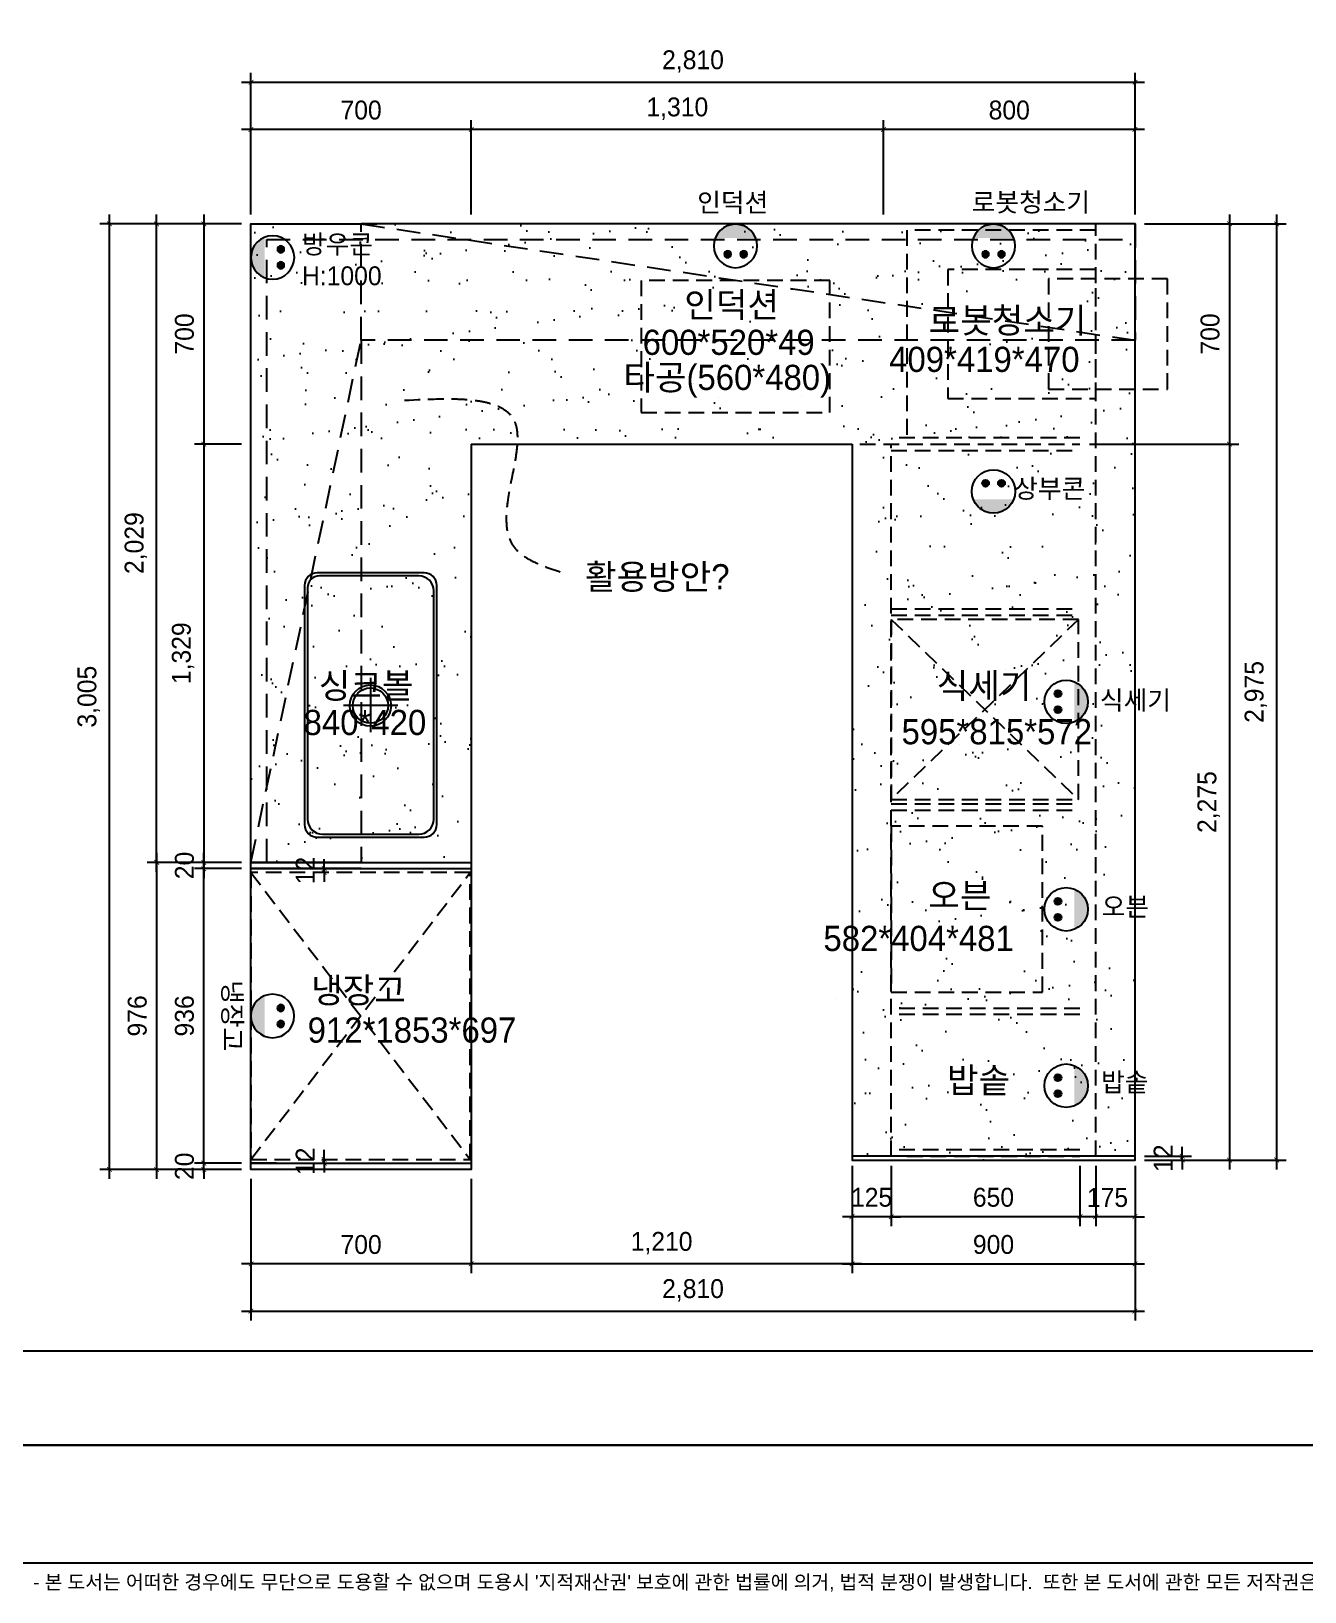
# Model space of a CAD drawing. Header units: inches. Extents: x 4138 to 127072, y -26315 to 43858.
# Drawn here: x 111269 to 115317, y 33093 to 38052 of the extents above; entities that cross this region are included whole.
import ezdxf
from ezdxf.enums import TextEntityAlignment as Align

# ---------------------------------------------------------------- set-up
doc = ezdxf.new("R2010")
doc.units = ezdxf.units.IN
doc.header["$LTSCALE"] = 50
doc.header["$MEASUREMENT"] = 0
doc.linetypes.add('DASHEDX2', pattern=[1.5, 1, -0.5])
doc.linetypes.add('HID', pattern=[2.3, 1.5, -0.8])
for name, color, linetype in [('0-SHEET', 7, 'Continuous'), ('03-WAL NEW', 3, 'Continuous'), ('04_FUR', 6, 'Continuous'), ('06-FUR', 6, 'Continuous'), ('06-LIGHT', 4, 'Continuous'), ('07-DIM WAL', 5, 'Continuous'), ('CO-FURB-DN', 9, 'Continuous'), ('F-SYM', 7, 'Continuous'), ('FORM(YOURNAME)-11', 1, 'Continuous'), ('RC-LIGHT', 7, 'Continuous'), ('설비', 7, 'Continuous')]:
    doc.layers.add(name, color=color, linetype=linetype)
doc.styles.add('HY 울릉도 L', font='')
doc.styles.add('YOURNAME', font='HY울릉도M.TTF')
doc.styles.add('코레일둥고', font='Korail_Round_Gothic_Medium.ttf')
doc.styles.get('HY 울릉도 L').set_extended_font_data('HY울릉도L')
doc.dimstyles.new('30', dxfattribs={"dimscale": 30, "dimtxt": 2, "dimasz": 1, "dimexe": 1, "dimexo": 1, "dimgap": 1, "dimtad": 1, "dimdec": 0, "dimrnd": 0.05, "dimdsep": 46, "dimlunit": 6, "dimtxsty": 'HY 울릉도 L', "dimblk": 'ARCHTICK', "dimcen": 2.5, "dimdle": 1, "dimclrd": 133, "dimclre": 133, "dimclrt": 30, "dimadec": 0, "dimazin": 0, "dimtfac": 1, "dimtdec": 0, "dimtix": 1, "dimtmove": 2, "dimatfit": 3, "dimldrblk": 'ARCHTICK', "dimfxl": 1, "dimlwd": -1, "dimlwe": -1, "dimarcsym": 0})

# ---------------------------------------------------------------- blocks, each defined once
blk = doc.blocks.new('FORM-PLAN')
at = {"layer": 'Defpoints', "color": 158}
blk.add_line((1346, -1285), (-71444, -1285), dxfattribs=at)
blk.add_lwpolyline([(-69444, 53115), (-64, 53115), (-64, 1215), (-69444, 1215)], close=True, dxfattribs=at)
at = {"layer": 'FORM(YOURNAME)-11', "color": 1, "style": 'YOURNAME'}
blk.add_text("- 본 도서는 어떠한 경우에도 무단으로 도용할 수 없으며 도용시 '지적재산권' 보호에 관한 법률에 의거, 법적 분쟁이 발생합니다.  또한 본 도서에 관한 모든 저작권은 당사에 있습니다. -", height=300, dxfattribs=at).set_placement((-32990, -1685), align=Align.MIDDLE_CENTER)
at = {"layer": 'FORM(YOURNAME)-11', "color": 3, "style": 'YOURNAME'}
for tag, height, p in [('1', 450, (9905, 18188)), ('2', 450, (9905, 17544)), ('3', 450, (9905, 16257)), ('4', 450, (9905, 14326)), ('5', 515, (9905, 12009)), ('6', 515, (9905, 9757)), ('7', 515, (9905, 7504)), ('8', 515, (9905, 5252)), ('9', 515, (9905, 2999)), ('10', 515, (5655, 811)), ('11', 515, (9905, 747)), ('12', 515, (5655, -1441)), ('13', 515, (9905, -1441))]:
    blk.add_attdef(tag, text='', height=height, dxfattribs=at).set_placement(p, align=Align.MIDDLE_RIGHT)
blk = doc.blocks.new('FB-022')
at = {"layer": 'CO-FURB-DN', "color": 251}
for p, q in [((374.3, 434.9), (-361.2, 434.9)), ((412.3, 81.4), (412.3, 396.9)), ((-408.7, 387.4), (-408.7, 81.4)), ((1.8, 320.6), (1.8, 148.2)), ((88, 234.4), (-84.4, 234.4)), ((-361.2, 33.9), (364.8, 33.9))]:
    blk.add_line(p, q, dxfattribs=at)
blk.add_lwpolyline([(-378.2, 24.4), (381.8, 24.4, 0.414214), (421.8, 64.4), (421.8, 404.4, 0.414214), (381.8, 444.4), (-378.2, 444.4, 0.414214), (-418.2, 404.4), (-418.2, 64.4, 0.414214)], format="xyb", close=True, dxfattribs=at)
for radius in [65.6, 56.1]:
    blk.add_circle((-0.1, 235.3), radius, dxfattribs=at)
for centre, radius, start, end in [((-361.2, 387.4), 47.5, 90, 180), ((374.3, 396.9), 38, 0, 90), ((-361.2, 81.4), 47.5, 180, 270), ((364.8, 81.4), 47.5, 270, 0)]:
    blk.add_arc(centre, radius, start, end, dxfattribs=at)
blk = doc.blocks.new('_ARCHTICK')
at = {"color": 0, "linetype": 'ByBlock', "const_width": 0.075}
blk.add_lwpolyline([(-0.25, -0.25), (0.25, 0.25)], dxfattribs=at)
blk = doc.blocks.new('*D317')
at = {"layer": '07-DIM WAL', "color": 133, "transparency": 16777216}
for p, q in [((111937.7, 37890.1), (114807.7, 37890.1)), ((111967.7, 37470.1), (111967.7, 37920.1)), ((114777.7, 37470.1), (114777.7, 37920.1))]:
    blk.add_line(p, q, dxfattribs=at)
at = {"layer": 'Defpoints', "color": 0, "transparency": 16777216}
for p in [(114777.7, 37890.1), (111967.7, 37440.1), (114777.7, 37440.1)]:
    blk.add_point(p, dxfattribs=at)
at = {"layer": '07-DIM WAL', "color": 133, "transparency": 16777216, "xscale": 30, "yscale": 30, "zscale": 30, "rotation": 180}
blk.add_blockref('_ARCHTICK', (111967.7, 37890.1), dxfattribs=at)
at = {"layer": '07-DIM WAL', "color": 133, "transparency": 16777216, "xscale": 30, "yscale": 30, "zscale": 30}
blk.add_blockref('_ARCHTICK', (114777.7, 37890.1), dxfattribs=at)
at = {"layer": '07-DIM WAL', "color": 30, "transparency": 16777216, "insert": (113372.7, 37956), "char_height": 60, "attachment_point": 5, "style": 'HY 울릉도 L'}
blk.add_mtext('2,810', dxfattribs=at)
blk = doc.blocks.new('*D318')
at = {"layer": '07-DIM WAL', "color": 133, "transparency": 16777216}
for p, q in [((114807.7, 37740.1), (113948.1, 37740.1)), ((113978.1, 37470.1), (113978.1, 37770.1)), ((114777.7, 37470.1), (114777.7, 37770.1))]:
    blk.add_line(p, q, dxfattribs=at)
at = {"layer": 'Defpoints', "color": 0, "transparency": 16777216}
for p in [(113978.1, 37740.1), (113978.1, 37440.1), (114777.7, 37440.1)]:
    blk.add_point(p, dxfattribs=at)
at = {"layer": '07-DIM WAL', "color": 133, "transparency": 16777216, "xscale": 30, "yscale": 30, "zscale": 30, "rotation": 180}
blk.add_blockref('_ARCHTICK', (113978.1, 37740.1), dxfattribs=at)
at = {"layer": '07-DIM WAL', "color": 133, "transparency": 16777216, "xscale": 30, "yscale": 30, "zscale": 30}
blk.add_blockref('_ARCHTICK', (114777.7, 37740.1), dxfattribs=at)
at = {"layer": '07-DIM WAL', "color": 30, "transparency": 16777216, "insert": (114377.9, 37801.4), "char_height": 60, "attachment_point": 5, "style": 'HY 울릉도 L'}
blk.add_mtext('800', dxfattribs=at)
blk = doc.blocks.new('*D319')
at = {"layer": '07-DIM WAL', "color": 133, "transparency": 16777216}
for p, q in [((114008.1, 37740.1), (112637.7, 37740.1)), ((112667.7, 37470.1), (112667.7, 37770.1)), ((113978.1, 37470.1), (113978.1, 37770.1))]:
    blk.add_line(p, q, dxfattribs=at)
at = {"layer": 'Defpoints', "color": 0, "transparency": 16777216}
for p in [(112667.7, 37740.1), (112667.7, 37440.1), (113978.1, 37440.1)]:
    blk.add_point(p, dxfattribs=at)
at = {"layer": '07-DIM WAL', "color": 133, "transparency": 16777216, "xscale": 30, "yscale": 30, "zscale": 30, "rotation": 180}
blk.add_blockref('_ARCHTICK', (112667.7, 37740.1), dxfattribs=at)
at = {"layer": '07-DIM WAL', "color": 133, "transparency": 16777216, "xscale": 30, "yscale": 30, "zscale": 30}
blk.add_blockref('_ARCHTICK', (113978.1, 37740.1), dxfattribs=at)
at = {"layer": '07-DIM WAL', "color": 30, "transparency": 16777216, "insert": (113322.9, 37806.1), "char_height": 60, "attachment_point": 5, "style": 'HY 울릉도 L'}
blk.add_mtext('1,310', dxfattribs=at)
blk = doc.blocks.new('*D320')
at = {"layer": '07-DIM WAL', "color": 133, "transparency": 16777216}
for p, q in [((112697.7, 37740.1), (111937.7, 37740.1)), ((111967.7, 37470.1), (111967.7, 37770.1)), ((112667.7, 37470.1), (112667.7, 37770.1))]:
    blk.add_line(p, q, dxfattribs=at)
at = {"layer": 'Defpoints', "color": 0, "transparency": 16777216}
for p in [(111967.7, 37740.1), (111967.7, 37440.1), (112667.7, 37440.1)]:
    blk.add_point(p, dxfattribs=at)
at = {"layer": '07-DIM WAL', "color": 133, "transparency": 16777216, "xscale": 30, "yscale": 30, "zscale": 30, "rotation": 180}
blk.add_blockref('_ARCHTICK', (111967.7, 37740.1), dxfattribs=at)
at = {"layer": '07-DIM WAL', "color": 133, "transparency": 16777216, "xscale": 30, "yscale": 30, "zscale": 30}
blk.add_blockref('_ARCHTICK', (112667.7, 37740.1), dxfattribs=at)
at = {"layer": '07-DIM WAL', "color": 30, "transparency": 16777216, "insert": (112317.7, 37801.3), "char_height": 60, "attachment_point": 5, "style": 'HY 울릉도 L'}
blk.add_mtext('700', dxfattribs=at)
blk = doc.blocks.new('*D321')
at = {"layer": '07-DIM WAL', "color": 133, "transparency": 16777216}
for p, q in [((115227.7, 37470.1), (115227.7, 34435.1)), ((114807.7, 37440.1), (115257.7, 37440.1)), ((114807.7, 34465.1), (115257.7, 34465.1))]:
    blk.add_line(p, q, dxfattribs=at)
at = {"layer": 'Defpoints', "color": 0, "transparency": 16777216}
for p in [(114777.7, 37440.1), (114777.7, 34465.1), (115227.7, 34465.1)]:
    blk.add_point(p, dxfattribs=at)
at = {"layer": '07-DIM WAL', "color": 133, "transparency": 16777216, "xscale": 30, "yscale": 30, "zscale": 30}
for p, rotation in [((115227.7, 37440.1), 90), ((115227.7, 34465.1), 270)]:
    blk.add_blockref('_ARCHTICK', p, dxfattribs=dict(at, rotation=rotation))
at = {"layer": '07-DIM WAL', "color": 30, "transparency": 16777216, "insert": (115161.7, 35952.6), "char_height": 60, "attachment_point": 5, "rotation": 90, "style": 'HY 울릉도 L'}
blk.add_mtext('2,975', dxfattribs=at)
blk = doc.blocks.new('*D322')
at = {"layer": '07-DIM WAL', "color": 133, "transparency": 16777216}
for p, q in [((113878.1, 34435.1), (113878.1, 34105.1)), ((114777.7, 34435.1), (114777.7, 34105.1)), ((113848.1, 34135.1), (114807.7, 34135.1))]:
    blk.add_line(p, q, dxfattribs=at)
at = {"layer": 'Defpoints', "color": 0, "transparency": 16777216}
for p in [(113878.1, 34465.1), (114777.7, 34465.1), (114777.7, 34135.1)]:
    blk.add_point(p, dxfattribs=at)
at = {"layer": '07-DIM WAL', "color": 133, "transparency": 16777216, "xscale": 30, "yscale": 30, "zscale": 30, "rotation": 180}
blk.add_blockref('_ARCHTICK', (113878.1, 34135.1), dxfattribs=at)
at = {"layer": '07-DIM WAL', "color": 133, "transparency": 16777216, "xscale": 30, "yscale": 30, "zscale": 30}
blk.add_blockref('_ARCHTICK', (114777.7, 34135.1), dxfattribs=at)
at = {"layer": '07-DIM WAL', "color": 30, "transparency": 16777216, "insert": (114327.9, 34196.4), "char_height": 60, "attachment_point": 5, "style": 'HY 울릉도 L'}
blk.add_mtext('900', dxfattribs=at)
blk = doc.blocks.new('*D323')
at = {"layer": '07-DIM WAL', "color": 133, "transparency": 16777216}
for p, q in [((114602.7, 34447.1), (114602.7, 34255.1)), ((114777.7, 34447.1), (114777.7, 34255.1)), ((114602.7, 34285.1), (114572.7, 34285.1)), ((114777.7, 34285.1), (114602.7, 34285.1)), ((114777.7, 34285.1), (114807.7, 34285.1))]:
    blk.add_line(p, q, dxfattribs=at)
at = {"layer": 'Defpoints', "color": 0, "transparency": 16777216}
for p in [(114602.7, 34477.1), (114777.7, 34477.1), (114602.7, 34285.1)]:
    blk.add_point(p, dxfattribs=at)
at = {"layer": '07-DIM WAL', "color": 133, "transparency": 16777216, "xscale": 30, "yscale": 30, "zscale": 30}
blk.add_blockref('_ARCHTICK', (114602.7, 34285.1), dxfattribs=at)
at = {"layer": '07-DIM WAL', "color": 133, "transparency": 16777216, "xscale": 30, "yscale": 30, "zscale": 30, "rotation": 180}
blk.add_blockref('_ARCHTICK', (114777.7, 34285.1), dxfattribs=at)
at = {"layer": '07-DIM WAL', "color": 30, "transparency": 16777216, "insert": (114690.2, 34345.7), "char_height": 60, "attachment_point": 5, "style": 'HY 울릉도 L'}
blk.add_mtext('175', dxfattribs=at)
blk = doc.blocks.new('*D324')
at = {"layer": '07-DIM WAL', "color": 133, "transparency": 16777216}
for p, q in [((114002.7, 34447.1), (114002.7, 34255.1)), ((114652.7, 34447.1), (114652.7, 34255.1)), ((114682.7, 34285.1), (113972.7, 34285.1))]:
    blk.add_line(p, q, dxfattribs=at)
at = {"layer": 'Defpoints', "color": 0, "transparency": 16777216}
for p in [(114002.7, 34477.1), (114652.7, 34477.1), (114002.7, 34285.1)]:
    blk.add_point(p, dxfattribs=at)
at = {"layer": '07-DIM WAL', "color": 133, "transparency": 16777216, "xscale": 30, "yscale": 30, "zscale": 30, "rotation": 180}
blk.add_blockref('_ARCHTICK', (114002.7, 34285.1), dxfattribs=at)
at = {"layer": '07-DIM WAL', "color": 133, "transparency": 16777216, "xscale": 30, "yscale": 30, "zscale": 30}
blk.add_blockref('_ARCHTICK', (114652.7, 34285.1), dxfattribs=at)
at = {"layer": '07-DIM WAL', "color": 30, "transparency": 16777216, "insert": (114327.7, 34346.4), "char_height": 60, "attachment_point": 5, "style": 'HY 울릉도 L'}
blk.add_mtext('650', dxfattribs=at)
blk = doc.blocks.new('*D325')
at = {"layer": '07-DIM WAL', "color": 133, "transparency": 16777216}
for p, q in [((113878.1, 34447.1), (113878.1, 34255.1)), ((114002.7, 34447.1), (114002.7, 34255.1)), ((113878.1, 34285.1), (113848.1, 34285.1)), ((114002.7, 34285.1), (113878.1, 34285.1)), ((114002.7, 34285.1), (114032.7, 34285.1))]:
    blk.add_line(p, q, dxfattribs=at)
at = {"layer": 'Defpoints', "color": 0, "transparency": 16777216}
for p in [(113878.1, 34477.1), (114002.7, 34477.1), (113878.1, 34285.1)]:
    blk.add_point(p, dxfattribs=at)
at = {"layer": '07-DIM WAL', "color": 133, "transparency": 16777216, "xscale": 30, "yscale": 30, "zscale": 30}
blk.add_blockref('_ARCHTICK', (113878.1, 34285.1), dxfattribs=at)
at = {"layer": '07-DIM WAL', "color": 133, "transparency": 16777216, "xscale": 30, "yscale": 30, "zscale": 30, "rotation": 180}
blk.add_blockref('_ARCHTICK', (114002.7, 34285.1), dxfattribs=at)
at = {"layer": '07-DIM WAL', "color": 30, "transparency": 16777216, "insert": (113940.4, 34346.4), "char_height": 60, "attachment_point": 5, "style": 'HY 울릉도 L'}
blk.add_mtext('125', dxfattribs=at)
blk = doc.blocks.new('*D326')
at = {"layer": '07-DIM WAL', "color": 133, "transparency": 16777216}
for p, q in [((115077.7, 37470.1), (115077.7, 36710.1)), ((114807.7, 37440.1), (115107.7, 37440.1)), ((114632.7, 36740.1), (115107.7, 36740.1))]:
    blk.add_line(p, q, dxfattribs=at)
at = {"layer": 'Defpoints', "color": 0, "transparency": 16777216}
for p in [(114777.7, 37440.1), (114602.7, 36740.1), (115077.7, 36740.1)]:
    blk.add_point(p, dxfattribs=at)
at = {"layer": '07-DIM WAL', "color": 133, "transparency": 16777216, "xscale": 30, "yscale": 30, "zscale": 30}
for p, rotation in [((115077.7, 37440.1), 90), ((115077.7, 36740.1), 270)]:
    blk.add_blockref('_ARCHTICK', p, dxfattribs=dict(at, rotation=rotation))
at = {"layer": '07-DIM WAL', "color": 30, "transparency": 16777216, "insert": (115016.4, 37090.1), "char_height": 60, "attachment_point": 5, "rotation": 90, "style": 'HY 울릉도 L'}
blk.add_mtext('700', dxfattribs=at)
blk = doc.blocks.new('*D327')
at = {"layer": '07-DIM WAL', "color": 133, "transparency": 16777216}
for p, q in [((115077.7, 36770.1), (115077.7, 34435.1)), ((114807.7, 36740.1), (115107.7, 36740.1)), ((114807.7, 34465.1), (115107.7, 34465.1))]:
    blk.add_line(p, q, dxfattribs=at)
at = {"layer": 'Defpoints', "color": 0, "transparency": 16777216}
for p in [(114777.7, 36740.1), (114777.7, 34465.1), (115077.7, 34465.1)]:
    blk.add_point(p, dxfattribs=at)
at = {"layer": '07-DIM WAL', "color": 133, "transparency": 16777216, "xscale": 30, "yscale": 30, "zscale": 30}
for p, rotation in [((115077.7, 36740.1), 90), ((115077.7, 34465.1), 270)]:
    blk.add_blockref('_ARCHTICK', p, dxfattribs=dict(at, rotation=rotation))
at = {"layer": '07-DIM WAL', "color": 30, "transparency": 16777216, "insert": (115011.7, 35602.6), "char_height": 60, "attachment_point": 5, "rotation": 90, "style": 'HY 울릉도 L'}
blk.add_mtext('2,275', dxfattribs=at)
blk = doc.blocks.new('*D328')
at = {"layer": '07-DIM WAL', "color": 133, "transparency": 16777216}
for p, q in [((114807.7, 34477.1), (114957.7, 34477.1)), ((114927.7, 34477.1), (114927.7, 34507.1)), ((114927.7, 34465.1), (114927.7, 34477.1)), ((114807.7, 34465.1), (114957.7, 34465.1)), ((114927.7, 34465.1), (114927.7, 34435.1))]:
    blk.add_line(p, q, dxfattribs=at)
at = {"layer": 'Defpoints', "color": 0, "transparency": 16777216}
for p in [(114777.7, 34477.1), (114927.7, 34477.1), (114777.7, 34465.1)]:
    blk.add_point(p, dxfattribs=at)
at = {"layer": '07-DIM WAL', "color": 133, "transparency": 16777216, "xscale": 30, "yscale": 30, "zscale": 30}
for p, rotation in [((114927.7, 34477.1), 270), ((114927.7, 34465.1), 90)]:
    blk.add_blockref('_ARCHTICK', p, dxfattribs=dict(at, rotation=rotation))
at = {"layer": '07-DIM WAL', "color": 30, "transparency": 16777216, "insert": (114867, 34471.1), "char_height": 60, "attachment_point": 5, "rotation": 90, "style": 'HY 울릉도 L'}
blk.add_mtext('12', dxfattribs=at)
blk = doc.blocks.new('*D329')
at = {"layer": '07-DIM WAL', "color": 133, "transparency": 16777216}
for p, q in [((113878.1, 34435.1), (113878.1, 34105.1)), ((112667.7, 34405.1), (112667.7, 34105.1)), ((113908.1, 34135.1), (112637.7, 34135.1))]:
    blk.add_line(p, q, dxfattribs=at)
at = {"layer": 'Defpoints', "color": 0, "transparency": 16777216}
for p in [(112667.7, 34435.1), (113878.1, 34465.1), (112667.7, 34135.1)]:
    blk.add_point(p, dxfattribs=at)
at = {"layer": '07-DIM WAL', "color": 133, "transparency": 16777216, "xscale": 30, "yscale": 30, "zscale": 30, "rotation": 180}
blk.add_blockref('_ARCHTICK', (112667.7, 34135.1), dxfattribs=at)
at = {"layer": '07-DIM WAL', "color": 133, "transparency": 16777216, "xscale": 30, "yscale": 30, "zscale": 30}
blk.add_blockref('_ARCHTICK', (113878.1, 34135.1), dxfattribs=at)
at = {"layer": '07-DIM WAL', "color": 30, "transparency": 16777216, "insert": (113272.9, 34201), "char_height": 60, "attachment_point": 5, "style": 'HY 울릉도 L'}
blk.add_mtext('1,210', dxfattribs=at)
blk = doc.blocks.new('*D330')
at = {"layer": '07-DIM WAL', "color": 133, "transparency": 16777216}
for p, q in [((111967.7, 34405.1), (111967.7, 34105.1)), ((112667.7, 34405.1), (112667.7, 34105.1)), ((112697.7, 34135.1), (111937.7, 34135.1))]:
    blk.add_line(p, q, dxfattribs=at)
at = {"layer": 'Defpoints', "color": 0, "transparency": 16777216}
for p in [(111967.7, 34435.1), (112667.7, 34435.1), (111967.7, 34135.1)]:
    blk.add_point(p, dxfattribs=at)
at = {"layer": '07-DIM WAL', "color": 133, "transparency": 16777216, "xscale": 30, "yscale": 30, "zscale": 30, "rotation": 180}
blk.add_blockref('_ARCHTICK', (111967.7, 34135.1), dxfattribs=at)
at = {"layer": '07-DIM WAL', "color": 133, "transparency": 16777216, "xscale": 30, "yscale": 30, "zscale": 30}
blk.add_blockref('_ARCHTICK', (112667.7, 34135.1), dxfattribs=at)
at = {"layer": '07-DIM WAL', "color": 30, "transparency": 16777216, "insert": (112317.7, 34196.3), "char_height": 60, "attachment_point": 5, "style": 'HY 울릉도 L'}
blk.add_mtext('700', dxfattribs=at)
blk = doc.blocks.new('*D331')
at = {"layer": '07-DIM WAL', "color": 133, "transparency": 16777216}
for p, q in [((111967.7, 34405.1), (111967.7, 33955.1)), ((114777.7, 34405.1), (114777.7, 33955.1)), ((111937.7, 33985.1), (114807.7, 33985.1))]:
    blk.add_line(p, q, dxfattribs=at)
at = {"layer": 'Defpoints', "color": 0, "transparency": 16777216}
for p in [(111967.7, 34435.1), (114777.7, 34435.1), (114777.7, 33985.1)]:
    blk.add_point(p, dxfattribs=at)
at = {"layer": '07-DIM WAL', "color": 133, "transparency": 16777216, "xscale": 30, "yscale": 30, "zscale": 30, "rotation": 180}
blk.add_blockref('_ARCHTICK', (111967.7, 33985.1), dxfattribs=at)
at = {"layer": '07-DIM WAL', "color": 133, "transparency": 16777216, "xscale": 30, "yscale": 30, "zscale": 30}
blk.add_blockref('_ARCHTICK', (114777.7, 33985.1), dxfattribs=at)
at = {"layer": '07-DIM WAL', "color": 30, "transparency": 16777216, "insert": (113372.7, 34051), "char_height": 60, "attachment_point": 5, "style": 'HY 울릉도 L'}
blk.add_mtext('2,810', dxfattribs=at)
blk = doc.blocks.new('*D332')
at = {"layer": '07-DIM WAL', "color": 133, "transparency": 16777216}
for p, q in [((111517.7, 34405.1), (111517.7, 37470.1)), ((111937.7, 37440.1), (111487.7, 37440.1)), ((111937.7, 34435.1), (111487.7, 34435.1))]:
    blk.add_line(p, q, dxfattribs=at)
at = {"layer": 'Defpoints', "color": 0, "transparency": 16777216}
for p in [(111517.7, 37440.1), (111967.7, 37440.1), (111967.7, 34435.1)]:
    blk.add_point(p, dxfattribs=at)
at = {"layer": '07-DIM WAL', "color": 133, "transparency": 16777216, "xscale": 30, "yscale": 30, "zscale": 30}
for p, rotation in [((111517.7, 37440.1), 90), ((111517.7, 34435.1), 270)]:
    blk.add_blockref('_ARCHTICK', p, dxfattribs=dict(at, rotation=rotation))
at = {"layer": '07-DIM WAL', "color": 30, "transparency": 16777216, "insert": (111451.7, 35937.6), "char_height": 60, "attachment_point": 5, "rotation": 90, "style": 'HY 울릉도 L'}
blk.add_mtext('3,005', dxfattribs=at)
blk = doc.blocks.new('*D333')
at = {"layer": '07-DIM WAL', "color": 133, "transparency": 16777216}
for p, q in [((111817.7, 37470.1), (111817.7, 36710.1)), ((111937.7, 37440.1), (111787.7, 37440.1)), ((111937.7, 36740.1), (111787.7, 36740.1))]:
    blk.add_line(p, q, dxfattribs=at)
at = {"layer": 'Defpoints', "color": 0, "transparency": 16777216}
for p in [(111967.7, 37440.1), (111817.7, 36740.1), (111967.7, 36740.1)]:
    blk.add_point(p, dxfattribs=at)
at = {"layer": '07-DIM WAL', "color": 133, "transparency": 16777216, "xscale": 30, "yscale": 30, "zscale": 30}
for p, rotation in [((111817.7, 37440.1), 90), ((111817.7, 36740.1), 270)]:
    blk.add_blockref('_ARCHTICK', p, dxfattribs=dict(at, rotation=rotation))
at = {"layer": '07-DIM WAL', "color": 30, "transparency": 16777216, "insert": (111756.4, 37090.1), "char_height": 60, "attachment_point": 5, "rotation": 90, "style": 'HY 울릉도 L'}
blk.add_mtext('700', dxfattribs=at)
blk = doc.blocks.new('*D334')
at = {"layer": '07-DIM WAL', "color": 133, "transparency": 16777216}
for p, q in [((111817.7, 36770.1), (111817.7, 35381.1)), ((111937.7, 36740.1), (111787.7, 36740.1)), ((111937.7, 35411.1), (111787.7, 35411.1))]:
    blk.add_line(p, q, dxfattribs=at)
at = {"layer": 'Defpoints', "color": 0, "transparency": 16777216}
for p in [(111967.7, 36740.1), (111817.7, 35411.1), (111967.7, 35411.1)]:
    blk.add_point(p, dxfattribs=at)
at = {"layer": '07-DIM WAL', "color": 133, "transparency": 16777216, "xscale": 30, "yscale": 30, "zscale": 30}
for p, rotation in [((111817.7, 36740.1), 90), ((111817.7, 35411.1), 270)]:
    blk.add_blockref('_ARCHTICK', p, dxfattribs=dict(at, rotation=rotation))
at = {"layer": '07-DIM WAL', "color": 30, "transparency": 16777216, "insert": (111751.7, 36075.6), "char_height": 60, "attachment_point": 5, "rotation": 90, "style": 'HY 울릉도 L'}
blk.add_mtext('1,329', dxfattribs=at)
blk = doc.blocks.new('*D335')
at = {"layer": '07-DIM WAL', "color": 133, "transparency": 16777216}
for p, q in [((111667.7, 35381.1), (111667.7, 37470.1)), ((111937.7, 37440.1), (111637.7, 37440.1)), ((111937.7, 35411.1), (111637.7, 35411.1))]:
    blk.add_line(p, q, dxfattribs=at)
at = {"layer": 'Defpoints', "color": 0, "transparency": 16777216}
for p in [(111667.7, 37440.1), (111967.7, 37440.1), (111967.7, 35411.1)]:
    blk.add_point(p, dxfattribs=at)
at = {"layer": '07-DIM WAL', "color": 133, "transparency": 16777216, "xscale": 30, "yscale": 30, "zscale": 30}
for p, rotation in [((111667.7, 37440.1), 90), ((111667.7, 35411.1), 270)]:
    blk.add_blockref('_ARCHTICK', p, dxfattribs=dict(at, rotation=rotation))
at = {"layer": '07-DIM WAL', "color": 30, "transparency": 16777216, "insert": (111601.7, 36425.6), "char_height": 60, "attachment_point": 5, "rotation": 90, "style": 'HY 울릉도 L'}
blk.add_mtext('2,029', dxfattribs=at)
blk = doc.blocks.new('*D336')
at = {"layer": '07-DIM WAL', "color": 133, "transparency": 16777216}
for p, q in [((111937.7, 35411.1), (111637.7, 35411.1)), ((111667.7, 35441.1), (111667.7, 34405.1)), ((111937.7, 34435.1), (111637.7, 34435.1))]:
    blk.add_line(p, q, dxfattribs=at)
at = {"layer": 'Defpoints', "color": 0, "transparency": 16777216}
for p in [(111967.7, 35411.1), (111667.7, 34435.1), (111967.7, 34435.1)]:
    blk.add_point(p, dxfattribs=at)
at = {"layer": '07-DIM WAL', "color": 133, "transparency": 16777216, "xscale": 30, "yscale": 30, "zscale": 30}
for p, rotation in [((111667.7, 35411.1), 90), ((111667.7, 34435.1), 270)]:
    blk.add_blockref('_ARCHTICK', p, dxfattribs=dict(at, rotation=rotation))
at = {"layer": '07-DIM WAL', "color": 30, "transparency": 16777216, "insert": (111606.4, 34923.1), "char_height": 60, "attachment_point": 5, "rotation": 90, "style": 'HY 울릉도 L'}
blk.add_mtext('976', dxfattribs=at)
blk = doc.blocks.new('*D337')
at = {"layer": '07-DIM WAL', "color": 133, "transparency": 16777216}
for p, q in [((111817.7, 34455.1), (111817.7, 34485.1)), ((111937.7, 34455.1), (111787.7, 34455.1)), ((111937.7, 34435.1), (111787.7, 34435.1)), ((111817.7, 34435.1), (111817.7, 34455.1)), ((111817.7, 34435.1), (111817.7, 34405.1))]:
    blk.add_line(p, q, dxfattribs=at)
at = {"layer": 'Defpoints', "color": 0, "transparency": 16777216}
for p in [(111817.7, 34455.1), (111967.7, 34455.1), (111967.7, 34435.1)]:
    blk.add_point(p, dxfattribs=at)
at = {"layer": '07-DIM WAL', "color": 133, "transparency": 16777216, "xscale": 30, "yscale": 30, "zscale": 30}
for p, rotation in [((111817.7, 34455.1), 270), ((111817.7, 34435.1), 90)]:
    blk.add_blockref('_ARCHTICK', p, dxfattribs=dict(at, rotation=rotation))
at = {"layer": '07-DIM WAL', "color": 30, "transparency": 16777216, "insert": (111756.4, 34445.1), "char_height": 60, "attachment_point": 5, "rotation": 90, "style": 'HY 울릉도 L'}
blk.add_mtext('20', dxfattribs=at)
blk = doc.blocks.new('*D338')
at = {"layer": '07-DIM WAL', "color": 133, "transparency": 16777216}
for p, q in [((111817.7, 34425.1), (111817.7, 35421.1)), ((111937.7, 35391.1), (111787.7, 35391.1)), ((111937.7, 34455.1), (111787.7, 34455.1))]:
    blk.add_line(p, q, dxfattribs=at)
at = {"layer": 'Defpoints', "color": 0, "transparency": 16777216}
for p in [(111817.7, 35391.1), (111967.7, 35391.1), (111967.7, 34455.1)]:
    blk.add_point(p, dxfattribs=at)
at = {"layer": '07-DIM WAL', "color": 133, "transparency": 16777216, "xscale": 30, "yscale": 30, "zscale": 30}
for p, rotation in [((111817.7, 35391.1), 90), ((111817.7, 34455.1), 270)]:
    blk.add_blockref('_ARCHTICK', p, dxfattribs=dict(at, rotation=rotation))
at = {"layer": '07-DIM WAL', "color": 30, "transparency": 16777216, "insert": (111756.3, 34923.1), "char_height": 60, "attachment_point": 5, "rotation": 90, "style": 'HY 울릉도 L'}
blk.add_mtext('936', dxfattribs=at)
blk = doc.blocks.new('*D339')
at = {"layer": '07-DIM WAL', "color": 133, "transparency": 16777216}
for p, q in [((111937.7, 35411.1), (111787.7, 35411.1)), ((111817.7, 35411.1), (111817.7, 35441.1)), ((111817.7, 35391.1), (111817.7, 35411.1)), ((111937.7, 35391.1), (111787.7, 35391.1)), ((111817.7, 35391.1), (111817.7, 35361.1))]:
    blk.add_line(p, q, dxfattribs=at)
at = {"layer": 'Defpoints', "color": 0, "transparency": 16777216}
for p in [(111817.7, 35411.1), (111967.7, 35411.1), (111967.7, 35391.1)]:
    blk.add_point(p, dxfattribs=at)
at = {"layer": '07-DIM WAL', "color": 133, "transparency": 16777216, "xscale": 30, "yscale": 30, "zscale": 30}
for p, rotation in [((111817.7, 35411.1), 270), ((111817.7, 35391.1), 90)]:
    blk.add_blockref('_ARCHTICK', p, dxfattribs=dict(at, rotation=rotation))
at = {"layer": '07-DIM WAL', "color": 30, "transparency": 16777216, "insert": (111756.4, 35401.1), "char_height": 60, "attachment_point": 5, "rotation": 90, "style": 'HY 울릉도 L'}
blk.add_mtext('20', dxfattribs=at)
blk = doc.blocks.new('*D340')
at = {"layer": '07-DIM WAL', "color": 133, "transparency": 16777216}
for p, q in [((112200.4, 34467.1), (112200.4, 34497.1)), ((112200.4, 34455.1), (112200.4, 34467.1)), ((112230.4, 34467.1), (112230.4, 34467.1)), ((112200.4, 34455.1), (112200.4, 34425.1)), ((112230.4, 34455.1), (112230.4, 34455.1))]:
    blk.add_line(p, q, dxfattribs=at)
at = {"layer": 'Defpoints', "color": 0, "transparency": 16777216}
for p in [(112200.4, 34467.1), (112200.4, 34467.1), (112200.4, 34455.1)]:
    blk.add_point(p, dxfattribs=at)
at = {"layer": '07-DIM WAL', "color": 133, "transparency": 16777216, "xscale": 30, "yscale": 30, "zscale": 30}
for p, rotation in [((112200.4, 34467.1), 270), ((112200.4, 34455.1), 90)]:
    blk.add_blockref('_ARCHTICK', p, dxfattribs=dict(at, rotation=rotation))
at = {"layer": '07-DIM WAL', "color": 30, "transparency": 16777216, "insert": (112139.8, 34461.1), "char_height": 60, "attachment_point": 5, "rotation": 90, "style": 'HY 울릉도 L'}
blk.add_mtext('12', dxfattribs=at)
blk = doc.blocks.new('*D341')
at = {"layer": '07-DIM WAL', "color": 133, "transparency": 16777216}
for p, q in [((112200.4, 35391.1), (112200.4, 35421.1)), ((112200.4, 35379.1), (112200.4, 35391.1)), ((112200.4, 35379.1), (112200.4, 35349.1)), ((112230.4, 35391.1), (112230.4, 35391.1)), ((112230.4, 35379.1), (112230.4, 35379.1))]:
    blk.add_line(p, q, dxfattribs=at)
at = {"layer": 'Defpoints', "color": 0, "transparency": 16777216}
for p in [(112200.4, 35391.1), (112200.4, 35391.1), (112200.4, 35379.1)]:
    blk.add_point(p, dxfattribs=at)
at = {"layer": '07-DIM WAL', "color": 133, "transparency": 16777216, "xscale": 30, "yscale": 30, "zscale": 30}
for p, rotation in [((112200.4, 35391.1), 270), ((112200.4, 35379.1), 90)]:
    blk.add_blockref('_ARCHTICK', p, dxfattribs=dict(at, rotation=rotation))
at = {"layer": '07-DIM WAL', "color": 30, "transparency": 16777216, "insert": (112139.8, 35385.1), "char_height": 60, "attachment_point": 5, "rotation": 90, "style": 'HY 울릉도 L'}
blk.add_mtext('12', dxfattribs=at)
blk = doc.blocks.new('egoo')
at = {"layer": '설비'}
h = blk.add_hatch(color=140, dxfattribs=at)
edge = h.paths.add_edge_path()
edge.add_arc((1015645, 443434), 22.3, 0, 360)
h = blk.add_hatch(color=140, dxfattribs=at)
edge = h.paths.add_edge_path()
edge.add_arc((1015748, 443434), 22.3, 0, 360)
h = blk.add_hatch(color=140, dxfattribs=at)
edge = h.paths.add_edge_path()
edge.add_line((1015826, 443329), (1015567, 443329))
edge.add_ellipse((1015696, 443381), major_axis=(99, 99), ratio=1, start_angle=156.9578, end_angle=293.0422)
at = {"layer": '설비', "color": 140}
for centre, radius in [((1015696, 443381), 140), ((1015645, 443434), 22.3), ((1015748, 443434), 22.3)]:
    blk.add_circle(centre, radius, dxfattribs=at)

msp = doc.modelspace()

# ---------------------------------------------------------------- hatches: boundary and pattern name
at = {"layer": '03-WAL NEW'}
h = msp.add_hatch(dxfattribs=at)
h.set_pattern_fill('AR-SAND', color=8, scale=100, double=1)
h.paths.add_polyline_path([(112667.7, 35411.1), (111967.7, 35411.1), (111967.7, 37440.1), (114777.7, 37440.1), (114777.7, 34465.1), (113878.1, 34465.1), (113878.1, 36740.1), (112667.7, 36740.1)])

# ---------------------------------------------------------------- linework, layer by layer
at = {"layer": '0-SHEET'}
for p, q in [((108088.4, 33859), (118495.4, 33859)), ((108088.4, 33559), (118495.4, 33559))]:
    msp.add_line(p, q, dxfattribs=at)
at = {"layer": '04_FUR'}
for p, q in [((112667.7, 36740.1), (113878.1, 36740.1)), ((111967.7, 35411.1), (112667.7, 35411.1)), ((111967.7, 35391.1), (112667.7, 35391.1)), ((114777.7, 34477.1), (113878.1, 34477.1)), ((111967.7, 34455.1), (112667.7, 34455.1))]:
    msp.add_line(p, q, dxfattribs=at)
for points in [[(112667.7, 36740.1), (112667.7, 34435.1), (111967.7, 34435.1), (111967.7, 37440.1), (112367.7, 37440.1)], [(113878.1, 36740.1), (113878.1, 34465.1), (114777.7, 34465.1), (114777.7, 37440.1), (112317.7, 37440.1)]]:
    msp.add_lwpolyline(points, dxfattribs=at)
at = {"layer": '04_FUR', "linetype": 'HID'}
msp.add_lwpolyline([(114777.7, 37440.1), (114777.7, 37070.1), (112317.7, 37070.1), (112317.7, 35411.1), (111967.7, 35411.1), (112317.7, 37070.1), (112317.7, 37440.1), (114777.7, 37070.1)], dxfattribs=at)
at = {"layer": '06-FUR', "color": 8, "linetype": 'DASHEDX2'}
for p, q in [((114652.7, 37420.1), (114052.7, 37420.1)), ((114052.7, 37420.1), (114052.7, 36760.1)), ((114652.7, 34477.1), (114652.7, 37440.1)), ((114602.7, 36760.1), (114002.7, 36760.1)), ((113828.1, 36740.1), (114602.7, 36740.1)), ((114002.7, 34477.1), (114002.7, 36740.1)), ((114002.7, 36720.1), (114602.7, 36720.1)), ((114002.7, 36217.1), (114602.7, 36217.1)), ((114002.7, 36197.1), (114602.7, 36197.1)), ((114002.7, 35597.1), (114602.7, 35597.1)), ((114002.7, 35577.1), (114602.7, 35577.1)), ((113827.7, 34977.1), (113828.1, 34977.1)), ((114602.7, 34947.1), (114002.7, 34947.1)), ((114602.7, 34927.1), (114002.7, 34927.1)), ((114602.7, 34497.1), (114002.7, 34497.1)), ((114052.7, 34477.1), (114602.7, 34477.1))]:
    msp.add_line(p, q, dxfattribs=at)
at = {"layer": '06-FUR', "color": 7, "linetype": 'DASHEDX2'}
for p, q in [((114002.7, 36183.1), (114597.7, 35611.1)), ((114597.7, 36183.1), (114002.7, 35611.1)), ((111967.7, 34467.1), (112664.7, 35379.1)), ((111967.7, 35379.1), (112664.7, 34467.1))]:
    msp.add_line(p, q, dxfattribs=at)
at = {"layer": '06-FUR'}
for p, q in [((112273.6, 35411.1), (111967.7, 35411.1)), ((112317.7, 35391.1), (111967.7, 35391.1)), ((112049, 34455.1), (111967.7, 34455.1))]:
    msp.add_line(p, q, dxfattribs=at)
at = {"layer": '06-FUR', "color": 7, "linetype": 'DASHEDX2'}
for points in [[(114652.7, 36885.6), (114652.7, 37294.6), (114182.7, 37294.6), (114182.7, 36885.6)], [(113208.1, 36840.1), (113808.1, 36840.1), (113808.1, 37260.1), (113208.1, 37260.1)], [(114880.7, 36915.1), (114880.7, 37265.1), (114502.7, 37265.1), (114502.7, 36915.1)], [(114002.7, 35611.1), (114597.7, 35611.1), (114597.7, 36183.1), (114002.7, 36183.1)], [(114002.7, 35526.1), (114002.7, 34998.1), (114483.7, 34998.1), (114483.7, 35526.1)], [(111967.7, 35379.1), (111967.7, 34467.1), (112664.7, 34467.1), (112664.7, 35379.1)]]:
    msp.add_lwpolyline(points, close=True, dxfattribs=at)
at = {"layer": '06-FUR', "color": 10, "linetype": 'DASHEDX2'}
msp.add_spline([(112455.4, 36879.5), (112805.7, 36811.1), (112797.2, 36422.6), (112968.1, 36328.7)], degree=3, dxfattribs=at)
at = {"layer": '06-LIGHT', "color": 1, "linetype": 'HID'}
msp.add_lwpolyline([(112017.7, 35411.1), (112017.7, 37390.1), (114777.7, 37390.1)], dxfattribs=at)

# ---------------------------------------------------------------- block references
at = {"layer": '06-FUR', "color": 7, "linetype": 'DASHEDX2', "rotation": 90}
msp.add_blockref('FB-022', (112582.5, 35909.3), dxfattribs=at)
at = {"layer": 'F-SYM', "xscale": 0.15, "yscale": 0.15, "zscale": 0.15}
msp.add_blockref('FORM-PLAN', (118505, 33376.7), dxfattribs=at)
at = {"layer": '설비', "color": 253, "true_color": 0x95d0ad, "yscale": 0.4928571521576793, "zscale": 0.4928571521576793}
for p, xscale, rotation in [((-106487, -463259.7), -0.4928571521576793, 270), ((-387085.2, 255893.3), -0.4928571521576793, 180), ((-386265.4, 255893.3), -0.4928571521576793, 180), ((333082.4, -464671.8), 0.4928571521576793, 89.99999999999999), ((333082.4, -465331.2), 0.4928571521576793, 90.00000000000001), ((-106487.2, -465670.2), -0.4928571521576793, 270), ((333082.4, -465891.7), 0.4928571521576793, 90.00000000000001)]:
    msp.add_blockref('egoo', p, dxfattribs=dict(at, xscale=xscale, rotation=rotation))
at = {"layer": '설비', "color": 253, "true_color": 0x95d0ad, "xscale": 0.4928571521576793, "yscale": 0.4928571521576793, "zscale": 0.4928571521576793}
msp.add_blockref('egoo', (-386265.4, -181933.7), dxfattribs=at)

# ---------------------------------------------------------------- texts
at = {"layer": '06-FUR', "color": 7, "linetype": 'DASHEDX2', "style": '코레일둥고'}
for s, p in [('인덕션', (113345, 37142.8)), ('로봇청소기', (114121.5, 37093.2)), ('600*520*49', (113212.5, 37023.7)), ('409*419*470', (113996.1, 36969.5)), ('타공(560*480)', (113151.1, 36912.2)), ('싱크볼', (112183.2, 35932.2)), ('식세기', (114147.4, 35931.9)), ('840*420', (112134.9, 35815.7)), ('595*815*572', (114035.6, 35786.3)), ('오븐', (114120.5, 35265.7)), ('582*404*481', (113787.2, 35129.4)), ('냉장고', (112158.8, 34964.5)), ('912*1853*697', (112147.8, 34838.1)), ('밥솥', (114179.8, 34678.5))]:
    msp.add_text(s, height=80, dxfattribs=at).set_placement(p)
at = {"layer": '06-FUR', "color": 10, "linetype": 'DASHEDX2', "style": '코레일둥고'}
msp.add_text('활용방안?', height=80, dxfattribs=at).set_placement((113029.2, 36278.7))
at = {"layer": 'RC-LIGHT', "color": 140, "style": '코레일둥고'}
for s, p in [('인덕션', (113385.9, 37538.3)), ('로봇청소기', (114258.5, 37538.8)), ('방우콘', (112129.8, 37405.4)), ('H:1000', (112129.8, 37305)), ('상부콘', (114393.6, 36629.1)), ('식세기', (114666.1, 35956.4))]:
    msp.add_text(s, height=60, dxfattribs=at).set_placement(p, align=Align.TOP_LEFT)
for s, p in [('오븐', (114671.8, 35240.5)), ('밥솥', (114669.9, 34682.8))]:
    msp.add_text(s, height=60, dxfattribs=at).set_placement(p)
msp.add_text('냉장고', height=60, rotation=270, dxfattribs=at).set_placement((111938.4, 35036.8), align=Align.TOP_LEFT)

# ---------------------------------------------------------------- dimensions: what is measured, and where the dimension line sits
at = {"layer": '07-DIM WAL'}
for base, p1, p2, picture, middle in [((114777.7, 37890.1), (111967.7, 37440.1), (114777.7, 37440.1), '*D317', (113372.7, 37956)), ((111967.7, 37740.1), (112667.7, 37440.1), (111967.7, 37440.1), '*D320', (112317.7, 37801.3)), ((112667.7, 37740.1), (113978.1, 37440.1), (112667.7, 37440.1), '*D319', (113322.9, 37806.1)), ((113978.1, 37740.1), (114777.7, 37440.1), (113978.1, 37440.1), '*D318', (114377.9, 37801.4)), ((113878.1, 34285.1), (114002.7, 34477.1), (113878.1, 34477.1), '*D325', (113940.4, 34346.4)), ((114002.7, 34285.1), (114652.7, 34477.1), (114002.7, 34477.1), '*D324', (114327.7, 34346.4)), ((114602.7, 34285.1), (114777.7, 34477.1), (114602.7, 34477.1), '*D323', (114690.2, 34345.7)), ((111967.7, 34135.1), (112667.7, 34435.1), (111967.7, 34435.1), '*D330', (112317.7, 34196.3)), ((114777.7, 33985.1), (111967.7, 34435.1), (114777.7, 34435.1), '*D331', (113372.7, 34051)), ((112667.7, 34135.1), (113878.1, 34465.1), (112667.7, 34435.1), '*D329', (113272.9, 34201)), ((114777.7, 34135.1), (113878.1, 34465.1), (114777.7, 34465.1), '*D322', (114327.9, 34196.4))]:
    dim = msp.add_linear_dim(base=base, p1=p1, p2=p2, dimstyle='30', dxfattribs=at)
    dim.commit()
    dim.dimension.update_dxf_attribs({"geometry": picture, "text_midpoint": middle})
for base, p1, p2, picture, middle in [((111517.7, 37440.1), (111967.7, 34435.1), (111967.7, 37440.1), '*D332', (111451.7, 35937.6)), ((111667.7, 37440.1), (111967.7, 35411.1), (111967.7, 37440.1), '*D335', (111601.7, 36425.6)), ((111817.7, 36740.1), (111967.7, 37440.1), (111967.7, 36740.1), '*D333', (111756.4, 37090.1)), ((115077.7, 36740.1), (114777.7, 37440.1), (114602.7, 36740.1), '*D326', (115016.4, 37090.1)), ((115227.7, 34465.1), (114777.7, 37440.1), (114777.7, 34465.1), '*D321', (115161.7, 35952.6)), ((111817.7, 35411.1), (111967.7, 36740.1), (111967.7, 35411.1), '*D334', (111751.7, 36075.6)), ((115077.7, 34465.1), (114777.7, 36740.1), (114777.7, 34465.1), '*D327', (115011.7, 35602.6)), ((111667.7, 34435.1), (111967.7, 35411.1), (111967.7, 34435.1), '*D336', (111606.4, 34923.1)), ((111817.7, 35391.1), (111967.7, 34455.1), (111967.7, 35391.1), '*D338', (111756.3, 34923.1)), ((111817.7, 35411.1), (111967.7, 35391.1), (111967.7, 35411.1), '*D339', (111756.4, 35401.1)), ((112200.4, 35391.1), (112200.4, 35379.1), (112200.4, 35391.1), '*D341', (112139.8, 35385.1)), ((114927.7, 34477.1), (114777.7, 34465.1), (114777.7, 34477.1), '*D328', (114867, 34471.1)), ((111817.7, 34455.1), (111967.7, 34435.1), (111967.7, 34455.1), '*D337', (111756.4, 34445.1)), ((112200.4, 34467.1), (112200.4, 34455.1), (112200.4, 34467.1), '*D340', (112139.8, 34461.1))]:
    dim = msp.add_linear_dim(base=base, p1=p1, p2=p2, angle=90, dimstyle='30', dxfattribs=at)
    dim.commit()
    dim.dimension.update_dxf_attribs({"geometry": picture, "text_midpoint": middle})

doc.saveas('drawing.dxf')
